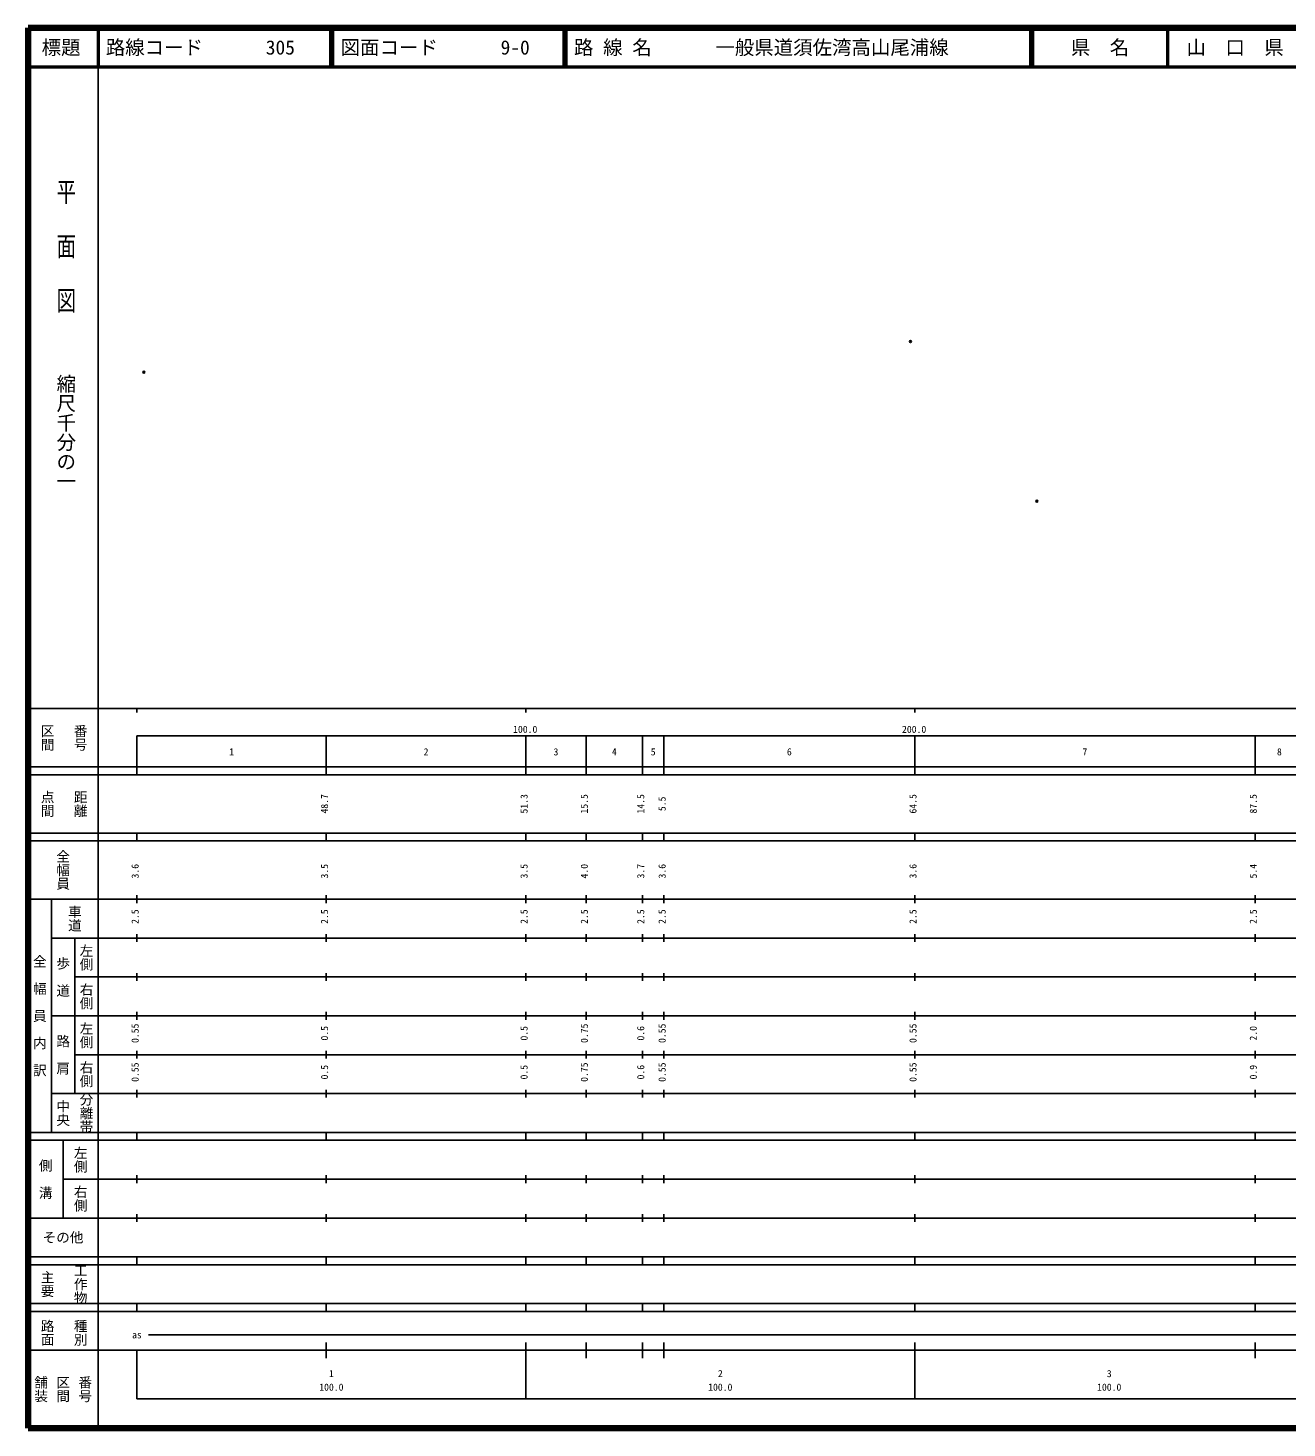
# Model space of a CAD drawing. Units: millimetres on the paper. Extents: x 40 to 680, y 20 to 380.
# Drawn here: x 40 to 363.7, y 20 to 380 of the extents above; entities that cross this region are included whole.
import ezdxf
from ezdxf.enums import TextEntityAlignment as Align

# ---------------------------------------------------------------- set-up
doc = ezdxf.new("R2010")
doc.units = ezdxf.units.MM
doc.header["$PDMODE"] = 32
doc.header["$PDSIZE"] = 0.5
doc.layers.add('M-OTRS', color=6, linetype='Continuous')
doc.layers.add('M-TTL-TXT', color=7, linetype='Continuous')
for name, color, linetype, lineweight in [('M-TTL', 2, 'Continuous', 140), ('M-TTL-BAND', 7, 'Continuous', 25), ('M-TTL-LINE', 7, 'Continuous', 50)]:
    doc.layers.add(name, color=color, linetype=linetype, lineweight=lineweight)
doc.styles.add('@ＭＳ ゴシック', font='')
doc.styles.add('ＭＳ ゴシック', font='')
doc.styles.get('@ＭＳ ゴシック').set_extended_font_data('@MS Gothic')
doc.styles.get('ＭＳ ゴシック').set_extended_font_data('MS Gothic')

msp = doc.modelspace()

# ---------------------------------------------------------------- linework, layer by layer
at = {"layer": 'M-OTRS'}
for p in [(266.882, 299.369), (69.794, 291.48), (299.396, 258.308)]:
    msp.add_point(p, dxfattribs=at)
at = {"layer": 'M-TTL'}
for p, q in [((40, 380), (40, 20)), ((680, 380), (40, 380)), ((40, 20), (680, 20))]:
    msp.add_line(p, q, dxfattribs=at)
at = {"layer": 'M-TTL-BAND'}
for p, q in [((58, 370), (58, 20)), ((40, 205), (579, 205)), ((68, 205), (68, 204)), ((168, 205), (168, 204)), ((268, 205), (268, 204)), ((68, 198), (579, 198)), ((68, 198), (68, 188)), ((116.7, 188), (116.7, 198)), ((168, 188), (168, 198)), ((183.5, 188), (183.5, 198)), ((198, 188), (198, 198)), ((203.5, 188), (203.5, 198)), ((268, 188), (268, 198)), ((355.5, 188), (355.5, 198)), ((40, 190), (579, 190)), ((40, 188), (579, 188)), ((40, 173), (579, 173)), ((68, 171), (68, 173)), ((116.7, 171), (116.7, 173)), ((168, 171), (168, 173)), ((183.5, 171), (183.5, 173)), ((198, 171), (198, 173)), ((203.5, 171), (203.5, 173)), ((268, 171), (268, 173)), ((355.5, 171), (355.5, 173)), ((40, 171), (579, 171)), ((40, 156), (579, 156)), ((46, 96), (46, 156)), ((68, 155), (68, 157)), ((116.7, 155), (116.7, 157)), ((168, 155), (168, 157)), ((183.5, 155), (183.5, 157)), ((198, 155), (198, 157)), ((203.5, 155), (203.5, 157)), ((268, 155), (268, 157)), ((355.5, 155), (355.5, 157)), ((46, 146), (579, 146)), ((52, 146), (52, 106)), ((68, 145), (68, 147)), ((116.7, 145), (116.7, 147)), ((168, 145), (168, 147)), ((183.5, 145), (183.5, 147)), ((198, 145), (198, 147)), ((203.5, 145), (203.5, 147)), ((268, 145), (268, 147)), ((355.5, 145), (355.5, 147)), ((68, 135), (68, 137)), ((116.7, 135), (116.7, 137)), ((168, 135), (168, 137)), ((183.5, 135), (183.5, 137)), ((198, 135), (198, 137)), ((203.5, 135), (203.5, 137)), ((268, 135), (268, 137)), ((355.5, 135), (355.5, 137)), ((52, 136), (579, 136)), ((46, 126), (579, 126)), ((68, 125), (68, 127)), ((116.7, 125), (116.7, 127)), ((168, 125), (168, 127)), ((183.5, 125), (183.5, 127)), ((198, 125), (198, 127)), ((203.5, 125), (203.5, 127)), ((268, 125), (268, 127)), ((355.5, 125), (355.5, 127)), ((52, 116), (579, 116)), ((68, 115), (68, 117)), ((116.7, 115), (116.7, 117)), ((168, 115), (168, 117)), ((183.5, 115), (183.5, 117)), ((198, 115), (198, 117)), ((203.5, 115), (203.5, 117)), ((268, 115), (268, 117)), ((355.5, 115), (355.5, 117)), ((46, 106), (579, 106)), ((68, 105), (68, 107)), ((116.7, 105), (116.7, 107)), ((168, 105), (168, 107)), ((183.5, 105), (183.5, 107)), ((198, 105), (198, 107)), ((203.5, 105), (203.5, 107)), ((268, 105), (268, 107)), ((355.5, 105), (355.5, 107)), ((40, 96), (579, 96)), ((40, 94), (579, 94)), ((49, 94), (49, 74)), ((68, 94), (68, 96)), ((116.7, 94), (116.7, 96)), ((168, 94), (168, 96)), ((183.5, 94), (183.5, 96)), ((198, 94), (198, 96)), ((203.5, 94), (203.5, 96)), ((268, 94), (268, 96)), ((355.5, 94), (355.5, 96)), ((49, 84), (579, 84)), ((68, 83), (68, 85)), ((116.7, 83), (116.7, 85)), ((168, 83), (168, 85)), ((183.5, 83), (183.5, 85)), ((198, 83), (198, 85)), ((203.5, 83), (203.5, 85)), ((268, 83), (268, 85)), ((355.5, 83), (355.5, 85)), ((40, 74), (579, 74)), ((68, 73), (68, 75)), ((116.7, 73), (116.7, 75)), ((168, 73), (168, 75)), ((183.5, 73), (183.5, 75)), ((198, 73), (198, 75)), ((203.5, 73), (203.5, 75)), ((268, 73), (268, 75)), ((355.5, 73), (355.5, 75)), ((40, 64), (579, 64)), ((40, 62), (579, 62)), ((68, 62), (68, 64)), ((116.7, 62), (116.7, 64)), ((168, 62), (168, 64)), ((183.5, 62), (183.5, 64)), ((198, 62), (198, 64)), ((203.5, 62), (203.5, 64)), ((268, 62), (268, 64)), ((355.5, 62), (355.5, 64)), ((40, 52), (579, 52)), ((68, 50), (68, 52)), ((116.7, 50), (116.7, 52)), ((168, 50), (168, 52)), ((183.5, 50), (183.5, 52)), ((198, 50), (198, 52)), ((203.5, 50), (203.5, 52)), ((268, 50), (268, 52)), ((355.5, 50), (355.5, 52)), ((40, 50), (579, 50)), ((71, 44), (565, 44)), ((40, 40), (579, 40)), ((68, 40), (68, 27.5)), ((116.7, 38), (116.7, 42)), ((168, 27.5), (168, 42)), ((183.5, 38), (183.5, 42)), ((198, 38), (198, 42)), ((203.5, 38), (203.5, 42)), ((268, 27.5), (268, 42)), ((355.5, 38), (355.5, 42)), ((68, 27.5), (579, 27.5))]:
    msp.add_line(p, q, dxfattribs=at)
at = {"layer": 'M-TTL-LINE'}
for p, q in [((58, 380), (58, 370)), ((117.75, 380), (117.75, 370)), ((118.25, 380), (118.25, 370)), ((177.75, 380), (177.75, 370)), ((178.25, 380), (178.25, 370)), ((297.75, 380), (297.75, 370)), ((298.25, 380), (298.25, 370)), ((333, 380), (333, 370)), ((40, 370), (680, 370))]:
    msp.add_line(p, q, dxfattribs=at)

# ---------------------------------------------------------------- texts
at = {"layer": 'M-TTL-BAND', "style": '@ＭＳ ゴシック', "width": 1.4}
msp.add_text('平  面  図', height=3.666, rotation=270, dxfattribs=at).set_placement((49.777, 306.475), align=Align.MIDDLE_RIGHT)
at = {"layer": 'M-TTL-BAND', "style": '@ＭＳ ゴシック'}
msp.add_text('縮尺千分の一', height=3.666, rotation=270, dxfattribs=at).set_placement((49.777, 261.03), align=Align.MIDDLE_RIGHT)
for s, p in [('区間', (45, 197.5)), ('番号', (53.5, 197.5)), ('点間', (45, 180.5)), ('距離', (53.5, 180.5)), ('全幅員', (49, 163.5)), ('車道', (52, 151)), ('左側', (55, 141)), ('全\u3000幅\u3000員\u3000内\u3000訳', (43, 126)), ('歩\u3000道', (49, 136)), ('右側', (55, 131)), ('左側', (55, 121)), ('路\u3000肩', (49, 116)), ('右側', (55, 111)), ('分離帯', (55, 101)), ('中央', (49, 101)), ('左側', (53.5, 89)), ('側\u3000溝', (44.5, 84)), ('右側', (53.5, 79)), ('工作物', (53.5, 57)), ('主要', (45, 57)), ('路面', (45, 44.5)), ('種別', (53.5, 44.5)), ('舗装', (43.333, 30)), ('区間', (49, 30)), ('番号', (54.667, 30))]:
    msp.add_text(s, height=2.566, rotation=270, dxfattribs=at).set_placement(p, align=Align.MIDDLE_CENTER)
at = {"layer": 'M-TTL-BAND', "style": 'ＭＳ ゴシック'}
for s, p in [('100.0', (167.844, 198.195)), ('200.0', (267.844, 198.195)), ('1', (92.35, 192.405)), ('2', (142.35, 192.405)), ('3', (175.75, 192.405)), ('4', (190.75, 192.405)), ('5', (200.75, 192.405)), ('6', (235.75, 192.405)), ('7', (311.75, 192.405)), ('8', (361.75, 192.405)), ('as', (68, 42.5)), ('1', (118, 32.523)), ('2', (218, 32.523)), ('3', (318, 32.523)), ('100.0', (118, 29.033)), ('100.0', (218, 29.033)), ('100.0', (318, 29.033))]:
    msp.add_text(s, height=1.833, dxfattribs=at).set_placement(p, align=Align.BOTTOM_CENTER)
for s, p in [('48.7', (117.7, 180.5)), ('51.3', (169, 180.5)), ('15.5', (184.5, 180.5)), ('14.5', (199, 180.5)), ('5.5', (204.5, 180.5)), ('64.5', (269, 180.5)), ('87.5', (356.5, 180.5)), ('3.6', (69, 163.174)), ('3.5', (117.7, 163.174)), ('3.5', (169, 163.174)), ('4.0', (184.5, 163.174)), ('3.7', (199, 163.174)), ('3.6', (204.5, 163.174)), ('3.6', (269, 163.174)), ('5.4', (356.5, 163.174)), ('2.5', (69, 151.5)), ('2.5', (117.7, 151.5)), ('2.5', (169, 151.5)), ('2.5', (184.5, 151.5)), ('2.5', (199, 151.5)), ('2.5', (204.5, 151.5)), ('2.5', (269, 151.5)), ('2.5', (356.5, 151.5)), ('0.55', (69, 121.5)), ('0.5', (117.7, 121.5)), ('0.5', (169, 121.5)), ('0.75', (184.5, 121.5)), ('0.6', (199, 121.5)), ('0.55', (204.5, 121.5)), ('0.55', (269, 121.5)), ('2.0', (356.5, 121.5)), ('0.55', (69, 111.5)), ('0.5', (117.7, 111.5)), ('0.5', (169, 111.5)), ('0.75', (184.5, 111.5)), ('0.6', (199, 111.5)), ('0.55', (204.5, 111.5)), ('0.55', (269, 111.5)), ('0.9', (356.5, 111.5))]:
    msp.add_text(s, height=1.833, rotation=90, dxfattribs=at).set_placement(p, align=Align.BOTTOM_CENTER)
msp.add_text('その他', height=2.566, dxfattribs=at).set_placement((49, 69), align=Align.MIDDLE_CENTER)
at = {"layer": 'M-TTL-TXT', "style": 'ＭＳ ゴシック'}
for s, p in [('標題', (48.5, 375)), ('県\u3000名', (315.625, 375)), ('山\u3000口\u3000県', (350.375, 375))]:
    msp.add_text(s, height=3.666, dxfattribs=at).set_placement(p, align=Align.MIDDLE_CENTER)
for s, p in [('路線コード', (60, 375)), ('305', (101.142, 375)), ('図面コード', (120.38, 375)), ('9-0', (161.521, 375)), ('路 線 名', (180.38, 375)), ('一般県道須佐湾高山尾浦線', (216.734, 375))]:
    msp.add_text(s, height=3.666, dxfattribs=at).set_placement(p, align=Align.MIDDLE_LEFT)

doc.saveas('drawing.dxf')
